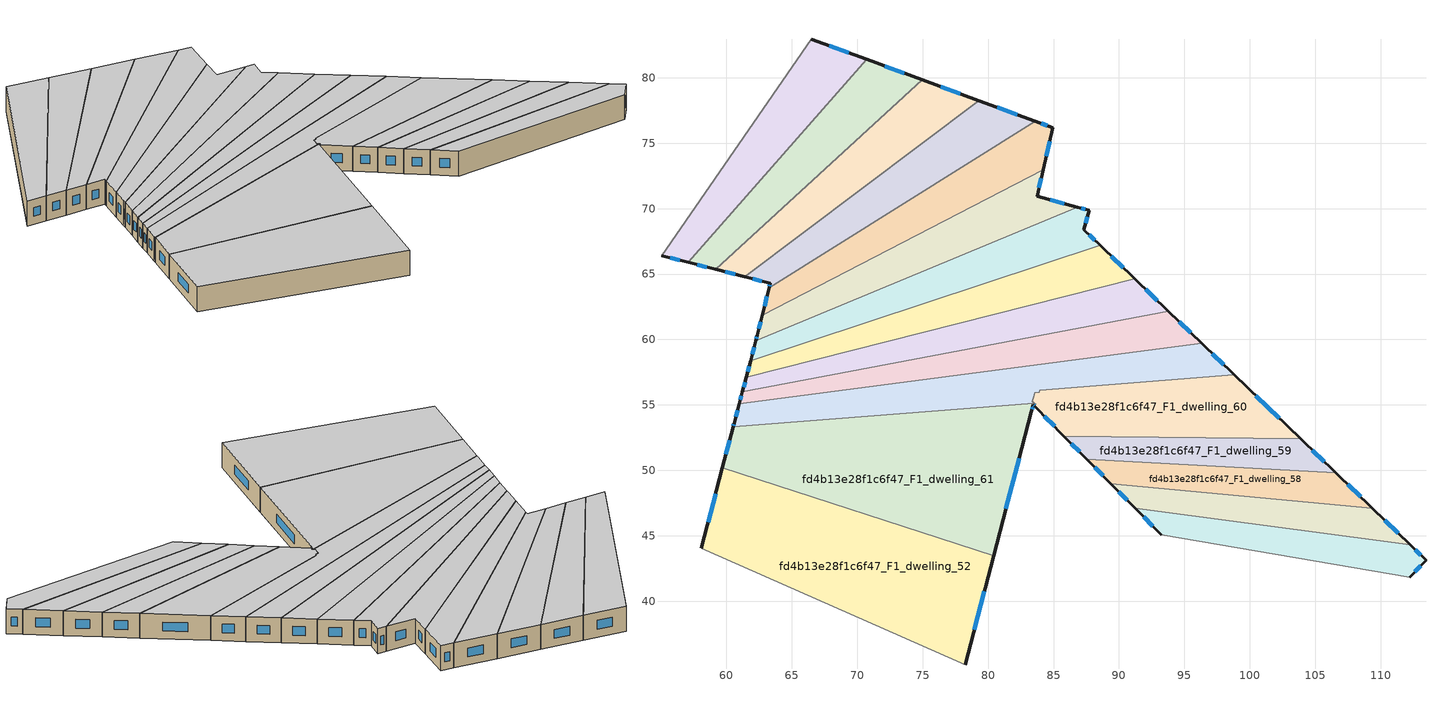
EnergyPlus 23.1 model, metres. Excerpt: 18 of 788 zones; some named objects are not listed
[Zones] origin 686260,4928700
fd4b13e28f1c6f47_F1_dwelling_0
 floor to fd4b13e28f1c6f47_F0_dwelling_0 (EU_floor_Construction): 70.71,81.4 57.08,65.89 55.04,66.4 66.47,82.96 z3
 wall outside (EU_wall_Construction): 55.04,66.4 57.08,65.89 / 70.71,81.4 66.47,82.96 z3:6
 wall to fd4b13e28f1c6f47_F1_dwelling_1 (EU_wall_Construction): 66.47,82.96 55.04,66.4 z3:6
 wall to fd4b13e28f1c6f47_F1_dwelling_71 (EU_wall_Construction): 57.08,65.89 70.71,81.4 z3:6
 window (EU_Window_Construction): 55.7,66.24 56.42,66.05 / 69.34,81.91 67.85,82.45 z3.97:5.03
 ceiling to fd4b13e28f1c6f47_F2_dwelling_0 (EU_floor_Construction): 57.08,65.89 70.71,81.4 66.47,82.96 55.04,66.4 z6
fd4b13e28f1c6f47_F1_dwelling_52
 floor to fd4b13e28f1c6f47_F0_dwelling_52 (EU_floor_Construction): 80.43,43.48 78.24,35.12 58.08,44.05 59.7,50.21 z3
 wall outside (EU_wall_Construction): 78.24,35.12 80.43,43.48 / 59.7,50.21 58.08,44.05 z3:6
 wall to fd4b13e28f1c6f47_F1_dwelling_61 (EU_wall_Construction): 80.43,43.48 59.7,50.21 z3:6
 wall to fd4b13e28f1c6f47_F1_dwelling_51 (EU_wall_Construction): 58.08,44.05 78.24,35.12 z3:6
 window (EU_Window_Construction): 78.95,37.83 79.72,40.77 / 59.17,48.21 58.6,46.04 z3.97:5.03
 ceiling to fd4b13e28f1c6f47_F2_dwelling_52 (EU_floor_Construction): 78.24,35.12 80.43,43.48 59.7,50.21 58.08,44.05 z6
fd4b13e28f1c6f47_F1_dwelling_56
 floor to fd4b13e28f1c6f47_F0_dwelling_56 (EU_floor_Construction): 112.27,44.3 113.47,43.14 112.22,41.84 93.24,45.07 91.25,47.09 z3
 wall outside (EU_wall_Construction): 91.25,47.09 93.24,45.07 / 112.22,41.84 113.47,43.14 112.27,44.3 z3:6
 wall to fd4b13e28f1c6f47_F1_dwelling_55 (EU_wall_Construction): 93.24,45.07 112.22,41.84 z3:6
 wall to fd4b13e28f1c6f47_F1_dwelling_57 (EU_wall_Construction): 112.27,44.3 91.25,47.09 z3:6
 window (EU_Window_Construction): 91.89,46.43 92.59,45.72 / 113.08,43.51 112.66,43.92 / 112.62,42.26 113.06,42.72 z3.97:5.03
 ceiling to fd4b13e28f1c6f47_F2_dwelling_56 (EU_floor_Construction): 112.22,41.84 113.47,43.14 112.27,44.3 91.25,47.09 93.24,45.07 z6
fd4b13e28f1c6f47_F1_dwelling_57
 floor to fd4b13e28f1c6f47_F0_dwelling_57 (EU_floor_Construction): 109.37,47.09 112.27,44.3 91.25,47.09 89.38,48.99 z3
 wall outside (EU_wall_Construction): 89.38,48.99 91.25,47.09 / 112.27,44.3 109.37,47.09 z3:6
 wall to fd4b13e28f1c6f47_F1_dwelling_58 (EU_wall_Construction): 109.37,47.09 89.38,48.99 z3:6
 window (EU_Window_Construction): 89.98,48.37 90.64,47.71 / 111.33,45.2 110.31,46.19 z3.97:5.03
 ceiling to fd4b13e28f1c6f47_F2_dwelling_57 (EU_floor_Construction): 112.27,44.3 109.37,47.09 89.38,48.99 91.25,47.09 z6
fd4b13e28f1c6f47_F1_dwelling_58
 floor to fd4b13e28f1c6f47_F0_dwelling_58 (EU_floor_Construction): 106.57,49.79 109.37,47.09 89.38,48.99 87.56,50.84 z3
 wall outside (EU_wall_Construction): 87.56,50.84 89.38,48.99 / 109.37,47.09 106.57,49.79 z3:6
 wall to fd4b13e28f1c6f47_F1_dwelling_59 (EU_wall_Construction): 106.57,49.79 87.56,50.84 z3:6
 window (EU_Window_Construction): 88.15,50.24 88.79,49.59 / 108.46,47.97 107.48,48.92 z3.97:5.03
 ceiling to fd4b13e28f1c6f47_F2_dwelling_58 (EU_floor_Construction): 109.37,47.09 106.57,49.79 87.56,50.84 89.38,48.99 z6
fd4b13e28f1c6f47_F1_dwelling_59
 floor to fd4b13e28f1c6f47_F0_dwelling_59 (EU_floor_Construction): 103.88,52.39 106.57,49.79 87.56,50.84 85.8,52.62 z3
 wall outside (EU_wall_Construction): 85.8,52.62 87.56,50.84 / 106.57,49.79 103.88,52.39 z3:6
 wall to fd4b13e28f1c6f47_F1_dwelling_60 (EU_wall_Construction): 103.88,52.39 85.8,52.62 z3:6
 window (EU_Window_Construction): 86.37,52.04 86.99,51.41 / 105.7,50.64 104.76,51.55 z3.97:5.03
 ceiling to fd4b13e28f1c6f47_F2_dwelling_59 (EU_floor_Construction): 106.57,49.79 103.88,52.39 85.8,52.62 87.56,50.84 z6
fd4b13e28f1c6f47_F1_dwelling_60
 floor to fd4b13e28f1c6f47_F0_dwelling_60 (EU_floor_Construction): 103.88,52.39 85.8,52.62 83.58,54.88 83.63,55.04 83.39,55.28 83.48,55.61 83.47,55.63 83.49,55.63 83.58,55.93 83.9,55.96 83.94,56.12 98.81,57.29 z3
 wall outside (EU_wall_Construction): 103.88,52.39 98.81,57.29 / 83.58,54.88 85.8,52.62 z3:6
 wall to fd4b13e28f1c6f47_F1_dwelling_61 (EU_wall_Construction): 83.54,55.13 83.63,55.04 83.58,54.88 z3:6
 wall to fd4b13e28f1c6f47_F1_dwelling_62 (EU_wall_Construction): 98.81,57.29 83.94,56.12 83.9,55.96 83.58,55.93 83.49,55.63 83.47,55.63 83.48,55.61 83.39,55.28 83.54,55.13 z3:6
 window (EU_Window_Construction): 102.24,53.98 100.46,55.7 / 84.3,54.14 85.08,53.35 z3.97:5.03
 ceiling to fd4b13e28f1c6f47_F2_dwelling_60 (EU_floor_Construction): 103.88,52.39 98.81,57.29 83.94,56.12 83.9,55.96 83.58,55.93 83.49,55.63 83.47,55.63 83.48,55.61 83.39,55.28 83.63,55.04 83.58,54.88 85.8,52.62 z6
fd4b13e28f1c6f47_F1_dwelling_61
 floor to fd4b13e28f1c6f47_F0_dwelling_61 (EU_floor_Construction): 83.54,55.13 83.63,55.04 83.58,54.88 83.46,55 83.31,54.49 80.43,43.48 59.7,50.21 60.52,53.32 z3
 wall outside (EU_wall_Construction): 80.43,43.48 83.31,54.49 83.46,55 83.58,54.88 / 60.52,53.32 59.7,50.21 z3:6
 wall to fd4b13e28f1c6f47_F1_dwelling_62 (EU_wall_Construction): 83.54,55.13 60.52,53.32 z3:6
 window (EU_Window_Construction): 83.5,54.96 83.54,54.92 / 83.36,54.65 83.41,54.83 / 81.36,47.05 82.37,50.92 / 60.25,52.31 59.96,51.21 z3.97:5.03
 ceiling to fd4b13e28f1c6f47_F2_dwelling_61 (EU_floor_Construction): 80.43,43.48 83.31,54.49 83.46,55 83.58,54.88 83.63,55.04 83.54,55.13 60.52,53.32 59.7,50.21 z6
fd4b13e28f1c6f47_F1_dwelling_62
 floor to fd4b13e28f1c6f47_F0_dwelling_62 (EU_floor_Construction): 98.81,57.29 83.94,56.12 83.9,55.96 83.58,55.93 83.49,55.63 83.47,55.63 83.48,55.61 83.39,55.28 83.54,55.13 60.52,53.32 60.59,53.59 60.99,55.09 96.31,59.7 z3
 wall outside (EU_wall_Construction): 60.99,55.09 60.59,53.59 60.52,53.32 / 98.81,57.29 96.31,59.7 z3:6
 wall to fd4b13e28f1c6f47_F1_dwelling_63 (EU_wall_Construction): 96.31,59.7 60.99,55.09 z3:6
 window (EU_Window_Construction): 60.86,54.6 60.72,54.07 / 98,58.07 97.12,58.92 / 60.57,53.5 60.54,53.41 z3.97:5.03
 ceiling to fd4b13e28f1c6f47_F2_dwelling_62 (EU_floor_Construction): 98.81,57.29 96.31,59.7 60.99,55.09 60.59,53.59 60.52,53.32 83.54,55.13 83.39,55.28 83.48,55.61 83.47,55.63 83.49,55.63 83.58,55.93 83.9,55.96 83.94,56.12 z6
fd4b13e28f1c6f47_F1_dwelling_63
 floor to fd4b13e28f1c6f47_F0_dwelling_63 (EU_floor_Construction): 96.31,59.7 60.99,55.09 61.23,56.01 93.78,62.15 z3
 wall outside (EU_wall_Construction): 61.23,56.01 60.99,55.09 / 96.31,59.7 93.78,62.15 z3:6
 wall to fd4b13e28f1c6f47_F1_dwelling_64 (EU_wall_Construction): 93.78,62.15 61.23,56.01 z3:6
 window (EU_Window_Construction): 61.15,55.72 61.07,55.39 / 95.49,60.5 94.6,61.36 z3.97:5.03
 ceiling to fd4b13e28f1c6f47_F2_dwelling_63 (EU_floor_Construction): 96.31,59.7 93.78,62.15 61.23,56.01 60.99,55.09 z6
fd4b13e28f1c6f47_F1_dwelling_64
 floor to fd4b13e28f1c6f47_F0_dwelling_64 (EU_floor_Construction): 93.78,62.15 61.23,56.01 61.51,57.09 91.2,64.64 z3
 wall outside (EU_wall_Construction): 61.51,57.09 61.23,56.01 / 93.78,62.15 91.2,64.64 z3:6
 wall to fd4b13e28f1c6f47_F1_dwelling_65 (EU_wall_Construction): 91.2,64.64 61.51,57.09 z3:6
 window (EU_Window_Construction): 61.42,56.74 61.32,56.37 / 92.94,62.96 92.04,63.83 z3.97:5.03
 ceiling to fd4b13e28f1c6f47_F2_dwelling_64 (EU_floor_Construction): 93.78,62.15 91.2,64.64 61.51,57.09 61.23,56.01 z6
fd4b13e28f1c6f47_F1_dwelling_65
 floor to fd4b13e28f1c6f47_F0_dwelling_65 (EU_floor_Construction): 91.2,64.64 61.51,57.09 61.85,58.38 88.57,67.18 z3
 wall outside (EU_wall_Construction): 61.85,58.38 61.51,57.09 / 91.2,64.64 88.57,67.18 z3:6
 wall to fd4b13e28f1c6f47_F1_dwelling_66 (EU_wall_Construction): 88.57,67.18 61.85,58.38 z3:6
 window (EU_Window_Construction): 61.74,57.97 61.62,57.51 / 90.35,65.46 89.42,66.36 z3.97:5.03
 ceiling to fd4b13e28f1c6f47_F2_dwelling_65 (EU_floor_Construction): 91.2,64.64 88.57,67.18 61.85,58.38 61.51,57.09 z6
fd4b13e28f1c6f47_F1_dwelling_66
 floor to fd4b13e28f1c6f47_F0_dwelling_66 (EU_floor_Construction): 87.73,69.86 87.32,68.39 88.57,67.18 61.85,58.38 62.26,59.91 86.83,70.1 z3
 wall outside (EU_wall_Construction): 88.57,67.18 87.32,68.39 87.73,69.86 86.83,70.1 / 62.26,59.91 61.85,58.38 z3:6
 wall to fd4b13e28f1c6f47_F1_dwelling_67 (EU_wall_Construction): 86.83,70.1 62.26,59.91 z3:6
 window (EU_Window_Construction): 88.16,67.57 87.72,68 / 62.13,59.42 61.98,58.88 / 87.44,69.94 87.12,70.02 / 87.45,68.86 87.6,69.38 z3.97:5.03
 ceiling to fd4b13e28f1c6f47_F2_dwelling_66 (EU_floor_Construction): 88.57,67.18 87.32,68.39 87.73,69.86 86.83,70.1 62.26,59.91 61.85,58.38 z6
fd4b13e28f1c6f47_F1_dwelling_67
 floor to fd4b13e28f1c6f47_F0_dwelling_67 (EU_floor_Construction): 84.2,72.97 83.74,70.94 86.83,70.1 62.26,59.91 62.37,60.34 62.74,61.86 z3
 wall outside (EU_wall_Construction): 62.74,61.86 62.37,60.34 62.26,59.91 / 86.83,70.1 83.74,70.94 84.2,72.97 z3:6
 wall to fd4b13e28f1c6f47_F1_dwelling_68 (EU_wall_Construction): 84.2,72.97 62.74,61.86 z3:6
 window (EU_Window_Construction): 62.33,60.2 62.29,60.05 / 62.62,61.36 62.49,60.83 / 83.89,71.6 84.05,72.31 / 85.83,70.37 84.74,70.67 z3.97:5.03
 ceiling to fd4b13e28f1c6f47_F2_dwelling_67 (EU_floor_Construction): 86.83,70.1 83.74,70.94 84.2,72.97 62.74,61.86 62.37,60.34 62.26,59.91 z6
fd4b13e28f1c6f47_F1_dwelling_68
 floor to fd4b13e28f1c6f47_F0_dwelling_68 (EU_floor_Construction): 84.94,76.18 84.2,72.97 62.74,61.86 63.27,63.97 83.62,76.66 z3
 wall outside (EU_wall_Construction): 63.27,63.97 62.74,61.86 / 84.2,72.97 84.94,76.18 83.62,76.66 z3:6
 wall to fd4b13e28f1c6f47_F1_dwelling_69 (EU_wall_Construction): 83.62,76.66 63.27,63.97 z3:6
 window (EU_Window_Construction): 63.1,63.29 62.91,62.54 / 84.51,76.33 84.05,76.51 / 84.44,74.01 84.7,75.14 z3.97:5.03
 ceiling to fd4b13e28f1c6f47_F2_dwelling_68 (EU_floor_Construction): 84.2,72.97 84.94,76.18 83.62,76.66 63.27,63.97 62.74,61.86 z6
fd4b13e28f1c6f47_F1_dwelling_69
 floor to fd4b13e28f1c6f47_F0_dwelling_69 (EU_floor_Construction): 83.62,76.66 63.27,63.97 63.35,64.3 61.39,64.79 79.29,78.25 z3
 wall outside (EU_wall_Construction): 61.39,64.79 63.35,64.3 63.27,63.97 / 83.62,76.66 79.29,78.25 z3:6
 wall to fd4b13e28f1c6f47_F1_dwelling_70 (EU_wall_Construction): 79.29,78.25 61.39,64.79 z3:6
 window (EU_Window_Construction): 63.32,64.19 63.29,64.08 / 62.03,64.63 62.71,64.46 / 82.22,77.18 80.69,77.74 z3.97:5.03
 ceiling to fd4b13e28f1c6f47_F2_dwelling_69 (EU_floor_Construction): 83.62,76.66 79.29,78.25 61.39,64.79 63.35,64.3 63.27,63.97 z6
fd4b13e28f1c6f47_F1_dwelling_70
 floor to fd4b13e28f1c6f47_F0_dwelling_70 (EU_floor_Construction): 79.29,78.25 61.39,64.79 59.2,65.35 74.98,79.83 z3
 wall outside (EU_wall_Construction): 59.2,65.35 61.39,64.79 / 79.29,78.25 74.98,79.83 z3:6
 wall to fd4b13e28f1c6f47_F1_dwelling_71 (EU_wall_Construction): 74.98,79.83 59.2,65.35 z3:6
 window (EU_Window_Construction): 59.91,65.17 60.68,64.97 / 77.89,78.76 76.38,79.32 z3.97:5.03
 ceiling to fd4b13e28f1c6f47_F2_dwelling_70 (EU_floor_Construction): 79.29,78.25 74.98,79.83 59.2,65.35 61.39,64.79 z6
fd4b13e28f1c6f47_F1_dwelling_71
 floor to fd4b13e28f1c6f47_F0_dwelling_71 (EU_floor_Construction): 74.98,79.83 59.2,65.35 57.08,65.89 70.71,81.4 z3
 wall outside (EU_wall_Construction): 57.08,65.89 59.2,65.35 / 74.98,79.83 70.71,81.4 z3:6
 window (EU_Window_Construction): 57.77,65.71 58.51,65.52 / 73.6,80.34 72.1,80.89 z3.97:5.03
 ceiling to fd4b13e28f1c6f47_F2_dwelling_71 (EU_floor_Construction): 74.98,79.83 70.71,81.4 57.08,65.89 59.2,65.35 z6
[Building]
EU S2 Campaign: North Axis=0; Terrain=City; Solar Distribution=FullExterior
[Site:Location]
Bologna: Latitude=44.5; Longitude=11.25; Time Zone=1; Elevation=37
[SizingPeriod:WeatherFileDays]
AnnualSizingPeriod: Begin Month=1; Begin Day of Month=1; End Month=12; End Day of Month=31; Day of Week for Start Day=Monday; Use Weather File Daylight Saving Period=No; Use Weather File Rain and Snow Indicators=No
[MATERIAL]
EU_InternalMass_Material: Roughness=MediumRough; Thickness=0.1; Conductivity=1; Density=1800; Specific Heat=900; Thermal Absorptance=0.9; Solar Absorptance=0.7; Visible Absorptance=0.7
[MATERIAL:NOMASS] Roughness=MediumRough; Thermal Absorptance=0.9; Solar Absorptance=0.7; Visible Absorptance=0.7
Name | Thermal Resistance
EU_wall_NoMass | 0.779417
EU_floor_NoMass | 0.588222
[WINDOWMATERIAL:SIMPLEGLAZINGSYSTEM]
EU_Window_SimpleGlazing: UFactor=5.16242; Solar Heat Gain Coefficient=0.85; Visible Transmittance=0.85
[CONSTRUCTION]
EU_wall_Construction: EU_wall_NoMass
EU_floor_Construction: EU_floor_NoMass
EU_Window_Construction: EU_Window_SimpleGlazing
EU_InternalMass_Construction: EU_InternalMass_Material
[ZONE] Type=1; Multiplier=1; Ceiling Height=autocalculate; Floor Area=autocalculate; Part of Total Floor Area=Yes
Name | Volume
fd4b13e28f1c6f47_F1_dwelling_0 | 190.072
fd4b13e28f1c6f47_F1_dwelling_52 | 489.611
fd4b13e28f1c6f47_F1_dwelling_56 | 130.148
fd4b13e28f1c6f47_F1_dwelling_57 | 127.687
fd4b13e28f1c6f47_F1_dwelling_58 | 122.87
fd4b13e28f1c6f47_F1_dwelling_59 | 117.693
fd4b13e28f1c6f47_F1_dwelling_60 | 218.372
fd4b13e28f1c6f47_F1_dwelling_61 | 498.043
fd4b13e28f1c6f47_F1_dwelling_62 | 255.428
fd4b13e28f1c6f47_F1_dwelling_63 | 190.125
fd4b13e28f1c6f47_F1_dwelling_64 | 190.062
fd4b13e28f1c6f47_F1_dwelling_65 | 190.156
fd4b13e28f1c6f47_F1_dwelling_66 | 190
fd4b13e28f1c6f47_F1_dwelling_67 | 190.168
fd4b13e28f1c6f47_F1_dwelling_68 | 190.067
fd4b13e28f1c6f47_F1_dwelling_69 | 190.074
fd4b13e28f1c6f47_F1_dwelling_70 | 190.058
fd4b13e28f1c6f47_F1_dwelling_71 | 190.132
[INTERNALMASS] Construction=EU_InternalMass_Construction
Name | Zone or ZoneList | Surface Area
fd4b13e28f1c6f47_F1_dwelling_0_EU_InternalMass | fd4b13e28f1c6f47_F1_dwelling_0 | 63.3574
fd4b13e28f1c6f47_F1_dwelling_52_EU_InternalMass | fd4b13e28f1c6f47_F1_dwelling_52 | 163.216
fd4b13e28f1c6f47_F1_dwelling_56_EU_InternalMass | fd4b13e28f1c6f47_F1_dwelling_56 | 43.3824
fd4b13e28f1c6f47_F1_dwelling_57_EU_InternalMass | fd4b13e28f1c6f47_F1_dwelling_57 | 42.5623
fd4b13e28f1c6f47_F1_dwelling_58_EU_InternalMass | fd4b13e28f1c6f47_F1_dwelling_58 | 40.9568
fd4b13e28f1c6f47_F1_dwelling_59_EU_InternalMass | fd4b13e28f1c6f47_F1_dwelling_59 | 39.2308
fd4b13e28f1c6f47_F1_dwelling_60_EU_InternalMass | fd4b13e28f1c6f47_F1_dwelling_60 | 72.7903
fd4b13e28f1c6f47_F1_dwelling_61_EU_InternalMass | fd4b13e28f1c6f47_F1_dwelling_61 | 166.006
fd4b13e28f1c6f47_F1_dwelling_62_EU_InternalMass | fd4b13e28f1c6f47_F1_dwelling_62 | 85.1555
fd4b13e28f1c6f47_F1_dwelling_63_EU_InternalMass | fd4b13e28f1c6f47_F1_dwelling_63 | 63.3752
fd4b13e28f1c6f47_F1_dwelling_64_EU_InternalMass | fd4b13e28f1c6f47_F1_dwelling_64 | 63.3539
fd4b13e28f1c6f47_F1_dwelling_65_EU_InternalMass | fd4b13e28f1c6f47_F1_dwelling_65 | 63.3855
fd4b13e28f1c6f47_F1_dwelling_66_EU_InternalMass | fd4b13e28f1c6f47_F1_dwelling_66 | 63.3336
fd4b13e28f1c6f47_F1_dwelling_67_EU_InternalMass | fd4b13e28f1c6f47_F1_dwelling_67 | 63.3894
fd4b13e28f1c6f47_F1_dwelling_68_EU_InternalMass | fd4b13e28f1c6f47_F1_dwelling_68 | 63.3559
fd4b13e28f1c6f47_F1_dwelling_69_EU_InternalMass | fd4b13e28f1c6f47_F1_dwelling_69 | 63.3578
fd4b13e28f1c6f47_F1_dwelling_70_EU_InternalMass | fd4b13e28f1c6f47_F1_dwelling_70 | 63.3529
fd4b13e28f1c6f47_F1_dwelling_71_EU_InternalMass | fd4b13e28f1c6f47_F1_dwelling_71 | 63.3774
[OTHEREQUIPMENT] Fuel Type=Electricity; Design Level Calculation Method=Watts/Area; Power per Zone Floor Area=1; Fraction Latent=0; Fraction Radiant=0; Fraction Lost=0; Carbon Dioxide Generation Rate=0; EndUse Subcategory=EU_Step8_InternalGains
Name | Zone or ZoneList or Space or SpaceList | Schedule
EU_Step8_InternalGain_fd4b13e28f1c6f47_F1_dwelling_0_f000 | fd4b13e28f1c6f47_F1_dwelling_0 | EU_Step8_GainSchedule_fd4b13e28f1c6f47_F1_dwelling_0_f000
EU_Step8_InternalGain_fd4b13e28f1c6f47_F1_dwelling_52_f000 | fd4b13e28f1c6f47_F1_dwelling_52 | EU_Step8_GainSchedule_fd4b13e28f1c6f47_F1_dwelling_52_f000
EU_Step8_InternalGain_fd4b13e28f1c6f47_F1_dwelling_56_f000 | fd4b13e28f1c6f47_F1_dwelling_56 | EU_Step8_GainSchedule_fd4b13e28f1c6f47_F1_dwelling_56_f000
EU_Step8_InternalGain_fd4b13e28f1c6f47_F1_dwelling_57_f000 | fd4b13e28f1c6f47_F1_dwelling_57 | EU_Step8_GainSchedule_fd4b13e28f1c6f47_F1_dwelling_57_f000
EU_Step8_InternalGain_fd4b13e28f1c6f47_F1_dwelling_58_f000 | fd4b13e28f1c6f47_F1_dwelling_58 | EU_Step8_GainSchedule_fd4b13e28f1c6f47_F1_dwelling_58_f000
EU_Step8_InternalGain_fd4b13e28f1c6f47_F1_dwelling_59_f000 | fd4b13e28f1c6f47_F1_dwelling_59 | EU_Step8_GainSchedule_fd4b13e28f1c6f47_F1_dwelling_59_f000
EU_Step8_InternalGain_fd4b13e28f1c6f47_F1_dwelling_60_f000 | fd4b13e28f1c6f47_F1_dwelling_60 | EU_Step8_GainSchedule_fd4b13e28f1c6f47_F1_dwelling_60_f000
EU_Step8_InternalGain_fd4b13e28f1c6f47_F1_dwelling_61_f000 | fd4b13e28f1c6f47_F1_dwelling_61 | EU_Step8_GainSchedule_fd4b13e28f1c6f47_F1_dwelling_61_f000
EU_Step8_InternalGain_fd4b13e28f1c6f47_F1_dwelling_62_f000 | fd4b13e28f1c6f47_F1_dwelling_62 | EU_Step8_GainSchedule_fd4b13e28f1c6f47_F1_dwelling_62_f000
EU_Step8_InternalGain_fd4b13e28f1c6f47_F1_dwelling_63_f000 | fd4b13e28f1c6f47_F1_dwelling_63 | EU_Step8_GainSchedule_fd4b13e28f1c6f47_F1_dwelling_63_f000
EU_Step8_InternalGain_fd4b13e28f1c6f47_F1_dwelling_64_f000 | fd4b13e28f1c6f47_F1_dwelling_64 | EU_Step8_GainSchedule_fd4b13e28f1c6f47_F1_dwelling_64_f000
EU_Step8_InternalGain_fd4b13e28f1c6f47_F1_dwelling_65_f000 | fd4b13e28f1c6f47_F1_dwelling_65 | EU_Step8_GainSchedule_fd4b13e28f1c6f47_F1_dwelling_65_f000
EU_Step8_InternalGain_fd4b13e28f1c6f47_F1_dwelling_66_f000 | fd4b13e28f1c6f47_F1_dwelling_66 | EU_Step8_GainSchedule_fd4b13e28f1c6f47_F1_dwelling_66_f000
EU_Step8_InternalGain_fd4b13e28f1c6f47_F1_dwelling_67_f000 | fd4b13e28f1c6f47_F1_dwelling_67 | EU_Step8_GainSchedule_fd4b13e28f1c6f47_F1_dwelling_67_f000
EU_Step8_InternalGain_fd4b13e28f1c6f47_F1_dwelling_68_f000 | fd4b13e28f1c6f47_F1_dwelling_68 | EU_Step8_GainSchedule_fd4b13e28f1c6f47_F1_dwelling_68_f000
EU_Step8_InternalGain_fd4b13e28f1c6f47_F1_dwelling_69_f000 | fd4b13e28f1c6f47_F1_dwelling_69 | EU_Step8_GainSchedule_fd4b13e28f1c6f47_F1_dwelling_69_f000
EU_Step8_InternalGain_fd4b13e28f1c6f47_F1_dwelling_70_f000 | fd4b13e28f1c6f47_F1_dwelling_70 | EU_Step8_GainSchedule_fd4b13e28f1c6f47_F1_dwelling_70_f000
EU_Step8_InternalGain_fd4b13e28f1c6f47_F1_dwelling_71_f000 | fd4b13e28f1c6f47_F1_dwelling_71 | EU_Step8_GainSchedule_fd4b13e28f1c6f47_F1_dwelling_71_f000
[ZONEVENTILATION:DESIGNFLOWRATE] Schedule=EU_AlwaysOn; Design Flow Rate Calculation Method=AirChanges/Hour; Air Changes per Hour=0.712058; Ventilation Type=Natural; Fan Pressure Rise=0; Fan Total Efficiency=1; Constant Term Coefficient=1; Temperature Term Coefficient=0; Velocity Term Coefficient=0; Velocity Squared Term Coefficient=0; Minimum Indoor Temperature=-100; Maximum Indoor Temperature=100; Delta Temperature=-100; Minimum Outdoor Temperature=-100; Maximum Outdoor Temperature=100; Maximum Wind Speed=40
Name | Zone or ZoneList or Space or SpaceList
EU_ConstantAir_fd4b13e28f1c6f47_F1_dwelling_0 | fd4b13e28f1c6f47_F1_dwelling_0
EU_ConstantAir_fd4b13e28f1c6f47_F1_dwelling_52 | fd4b13e28f1c6f47_F1_dwelling_52
EU_ConstantAir_fd4b13e28f1c6f47_F1_dwelling_56 | fd4b13e28f1c6f47_F1_dwelling_56
EU_ConstantAir_fd4b13e28f1c6f47_F1_dwelling_57 | fd4b13e28f1c6f47_F1_dwelling_57
EU_ConstantAir_fd4b13e28f1c6f47_F1_dwelling_58 | fd4b13e28f1c6f47_F1_dwelling_58
EU_ConstantAir_fd4b13e28f1c6f47_F1_dwelling_59 | fd4b13e28f1c6f47_F1_dwelling_59
EU_ConstantAir_fd4b13e28f1c6f47_F1_dwelling_60 | fd4b13e28f1c6f47_F1_dwelling_60
EU_ConstantAir_fd4b13e28f1c6f47_F1_dwelling_61 | fd4b13e28f1c6f47_F1_dwelling_61
EU_ConstantAir_fd4b13e28f1c6f47_F1_dwelling_62 | fd4b13e28f1c6f47_F1_dwelling_62
EU_ConstantAir_fd4b13e28f1c6f47_F1_dwelling_63 | fd4b13e28f1c6f47_F1_dwelling_63
EU_ConstantAir_fd4b13e28f1c6f47_F1_dwelling_64 | fd4b13e28f1c6f47_F1_dwelling_64
EU_ConstantAir_fd4b13e28f1c6f47_F1_dwelling_65 | fd4b13e28f1c6f47_F1_dwelling_65
EU_ConstantAir_fd4b13e28f1c6f47_F1_dwelling_66 | fd4b13e28f1c6f47_F1_dwelling_66
EU_ConstantAir_fd4b13e28f1c6f47_F1_dwelling_67 | fd4b13e28f1c6f47_F1_dwelling_67
EU_ConstantAir_fd4b13e28f1c6f47_F1_dwelling_68 | fd4b13e28f1c6f47_F1_dwelling_68
EU_ConstantAir_fd4b13e28f1c6f47_F1_dwelling_69 | fd4b13e28f1c6f47_F1_dwelling_69
EU_ConstantAir_fd4b13e28f1c6f47_F1_dwelling_70 | fd4b13e28f1c6f47_F1_dwelling_70
EU_ConstantAir_fd4b13e28f1c6f47_F1_dwelling_71 | fd4b13e28f1c6f47_F1_dwelling_71
[HVACTEMPLATE:ZONE:IDEALLOADSAIRSYSTEM] System Availability Schedule=EU_AlwaysOn; Maximum Heating Supply Air Temperature=50; Minimum Cooling Supply Air Temperature=13; Maximum Heating Supply Air Humidity Ratio=0.0156; Minimum Cooling Supply Air Humidity Ratio=0.0077; Heating Limit=NoLimit; Cooling Limit=NoLimit; Heating Availability Schedule=EU_AlwaysOn; Cooling Availability Schedule=EU_CoolingOff; Dehumidification Control Type=ConstantSensibleHeatRatio; Cooling Sensible Heat Ratio=0.7; Dehumidification Setpoint=60; Humidification Control Type=None; Humidification Setpoint=30; Outdoor Air Method=None; Outdoor Air Flow Rate per Person=0.00944; Outdoor Air Flow Rate per Zone Floor Area=0; Outdoor Air Flow Rate per Zone=0; Demand Controlled Ventilation Type=None; Outdoor Air Economizer Type=NoEconomizer; Heat Recovery Type=None; Sensible Heat Recovery Effectiveness=0.7; Latent Heat Recovery Effectiveness=0.65
Name | Template Thermostat
fd4b13e28f1c6f47_F1_dwelling_0 | EU_HeatOnly_fd4b13e28f1c6f47_F1_dwelling_0
fd4b13e28f1c6f47_F1_dwelling_52 | EU_HeatOnly_fd4b13e28f1c6f47_F1_dwelling_52
fd4b13e28f1c6f47_F1_dwelling_56 | EU_HeatOnly_fd4b13e28f1c6f47_F1_dwelling_56
fd4b13e28f1c6f47_F1_dwelling_57 | EU_HeatOnly_fd4b13e28f1c6f47_F1_dwelling_57
fd4b13e28f1c6f47_F1_dwelling_58 | EU_HeatOnly_fd4b13e28f1c6f47_F1_dwelling_58
fd4b13e28f1c6f47_F1_dwelling_59 | EU_HeatOnly_fd4b13e28f1c6f47_F1_dwelling_59
fd4b13e28f1c6f47_F1_dwelling_60 | EU_HeatOnly_fd4b13e28f1c6f47_F1_dwelling_60
fd4b13e28f1c6f47_F1_dwelling_61 | EU_HeatOnly_fd4b13e28f1c6f47_F1_dwelling_61
fd4b13e28f1c6f47_F1_dwelling_62 | EU_HeatOnly_fd4b13e28f1c6f47_F1_dwelling_62
fd4b13e28f1c6f47_F1_dwelling_63 | EU_HeatOnly_fd4b13e28f1c6f47_F1_dwelling_63
fd4b13e28f1c6f47_F1_dwelling_64 | EU_HeatOnly_fd4b13e28f1c6f47_F1_dwelling_64
fd4b13e28f1c6f47_F1_dwelling_65 | EU_HeatOnly_fd4b13e28f1c6f47_F1_dwelling_65
fd4b13e28f1c6f47_F1_dwelling_66 | EU_HeatOnly_fd4b13e28f1c6f47_F1_dwelling_66
fd4b13e28f1c6f47_F1_dwelling_67 | EU_HeatOnly_fd4b13e28f1c6f47_F1_dwelling_67
fd4b13e28f1c6f47_F1_dwelling_68 | EU_HeatOnly_fd4b13e28f1c6f47_F1_dwelling_68
fd4b13e28f1c6f47_F1_dwelling_69 | EU_HeatOnly_fd4b13e28f1c6f47_F1_dwelling_69
fd4b13e28f1c6f47_F1_dwelling_70 | EU_HeatOnly_fd4b13e28f1c6f47_F1_dwelling_70
fd4b13e28f1c6f47_F1_dwelling_71 | EU_HeatOnly_fd4b13e28f1c6f47_F1_dwelling_71
[SIZING:ZONE] Zone Cooling Design Supply Air Temperature Input Method=SupplyAirTemperature; Zone Cooling Design Supply Air Temperature=13; Zone Heating Design Supply Air Temperature Input Method=SupplyAirTemperature; Zone Heating Design Supply Air Temperature=50; Zone Cooling Design Supply Air Humidity Ratio=0.008; Zone Heating Design Supply Air Humidity Ratio=0.008; Cooling Design Air Flow Method=DesignDay; Cooling Design Air Flow Rate=0; Cooling Minimum Air Flow per Zone Floor Area=0.000762; Cooling Minimum Air Flow=0; Cooling Minimum Air Flow Fraction=0.2; Heating Design Air Flow Method=DesignDay; Heating Design Air Flow Rate=0; Heating Maximum Air Flow per Zone Floor Area=0.002032; Heating Maximum Air Flow=0.141576; Heating Maximum Air Flow Fraction=0.3; Account for Dedicated Outdoor Air System=No; Dedicated Outdoor Air System Control Strategy=NeutralSupplyAir; Dedicated Outdoor Air Low Setpoint Temperature for Design=autosize; Dedicated Outdoor Air High Setpoint Temperature for Design=autosize; Zone Load Sizing Method=Sensible Load Only No Latent Load; Zone Latent Cooling Design Supply Air Humidity Ratio Input Method=HumidityRatioDifference; Zone Cooling Design Supply Air Humidity Ratio Difference=0.005; Zone Latent Heating Design Supply Air Humidity Ratio Input Method=HumidityRatioDifference; Zone Humidification Design Supply Air Humidity Ratio Difference=0.005
fd4b13e28f1c6f47_F1_dwelling_0; fd4b13e28f1c6f47_F1_dwelling_52; fd4b13e28f1c6f47_F1_dwelling_56; fd4b13e28f1c6f47_F1_dwelling_57; fd4b13e28f1c6f47_F1_dwelling_58; fd4b13e28f1c6f47_F1_dwelling_59; fd4b13e28f1c6f47_F1_dwelling_60; fd4b13e28f1c6f47_F1_dwelling_61; fd4b13e28f1c6f47_F1_dwelling_62; fd4b13e28f1c6f47_F1_dwelling_63; fd4b13e28f1c6f47_F1_dwelling_64; fd4b13e28f1c6f47_F1_dwelling_65; fd4b13e28f1c6f47_F1_dwelling_66; fd4b13e28f1c6f47_F1_dwelling_67; fd4b13e28f1c6f47_F1_dwelling_68; fd4b13e28f1c6f47_F1_dwelling_69; fd4b13e28f1c6f47_F1_dwelling_70; fd4b13e28f1c6f47_F1_dwelling_71
[SCHEDULE:CONSTANT]
Name | Hourly Value
EU_AlwaysOn | 1
EU_CoolingOff | 0
[SCHEDULE:FILE] Column Number=1; Rows to Skip at Top=0; Number of Hours of Data=8760; Column Separator=Comma; Interpolate to Timestep=No; Minutes per Item=60; Adjust Schedule for Daylight Savings=Yes
Name | File
EU_Step8_GainSchedule_fd4b13e28f1c6f47_F1_dwelling_0_f000 | ../../schedules/fd4b13e28f1c6f47/fd4b13e28f1c6f47_F1_dwelling_0_f000_gain.csv
EU_Step8_GainSchedule_fd4b13e28f1c6f47_F1_dwelling_52_f000 | ../../schedules/fd4b13e28f1c6f47/fd4b13e28f1c6f47_F1_dwelling_52_f000_gain.csv
EU_Step8_GainSchedule_fd4b13e28f1c6f47_F1_dwelling_56_f000 | ../../schedules/fd4b13e28f1c6f47/fd4b13e28f1c6f47_F1_dwelling_56_f000_gain.csv
EU_Step8_GainSchedule_fd4b13e28f1c6f47_F1_dwelling_57_f000 | ../../schedules/fd4b13e28f1c6f47/fd4b13e28f1c6f47_F1_dwelling_57_f000_gain.csv
EU_Step8_GainSchedule_fd4b13e28f1c6f47_F1_dwelling_58_f000 | ../../schedules/fd4b13e28f1c6f47/fd4b13e28f1c6f47_F1_dwelling_58_f000_gain.csv
EU_Step8_GainSchedule_fd4b13e28f1c6f47_F1_dwelling_59_f000 | ../../schedules/fd4b13e28f1c6f47/fd4b13e28f1c6f47_F1_dwelling_59_f000_gain.csv
EU_Step8_GainSchedule_fd4b13e28f1c6f47_F1_dwelling_60_f000 | ../../schedules/fd4b13e28f1c6f47/fd4b13e28f1c6f47_F1_dwelling_60_f000_gain.csv
EU_Step8_GainSchedule_fd4b13e28f1c6f47_F1_dwelling_61_f000 | ../../schedules/fd4b13e28f1c6f47/fd4b13e28f1c6f47_F1_dwelling_61_f000_gain.csv
EU_Step8_GainSchedule_fd4b13e28f1c6f47_F1_dwelling_62_f000 | ../../schedules/fd4b13e28f1c6f47/fd4b13e28f1c6f47_F1_dwelling_62_f000_gain.csv
EU_Step8_GainSchedule_fd4b13e28f1c6f47_F1_dwelling_63_f000 | ../../schedules/fd4b13e28f1c6f47/fd4b13e28f1c6f47_F1_dwelling_63_f000_gain.csv
EU_Step8_GainSchedule_fd4b13e28f1c6f47_F1_dwelling_64_f000 | ../../schedules/fd4b13e28f1c6f47/fd4b13e28f1c6f47_F1_dwelling_64_f000_gain.csv
EU_Step8_GainSchedule_fd4b13e28f1c6f47_F1_dwelling_65_f000 | ../../schedules/fd4b13e28f1c6f47/fd4b13e28f1c6f47_F1_dwelling_65_f000_gain.csv
EU_Step8_GainSchedule_fd4b13e28f1c6f47_F1_dwelling_66_f000 | ../../schedules/fd4b13e28f1c6f47/fd4b13e28f1c6f47_F1_dwelling_66_f000_gain.csv
EU_Step8_GainSchedule_fd4b13e28f1c6f47_F1_dwelling_67_f000 | ../../schedules/fd4b13e28f1c6f47/fd4b13e28f1c6f47_F1_dwelling_67_f000_gain.csv
EU_Step8_GainSchedule_fd4b13e28f1c6f47_F1_dwelling_68_f000 | ../../schedules/fd4b13e28f1c6f47/fd4b13e28f1c6f47_F1_dwelling_68_f000_gain.csv
EU_Step8_GainSchedule_fd4b13e28f1c6f47_F1_dwelling_69_f000 | ../../schedules/fd4b13e28f1c6f47/fd4b13e28f1c6f47_F1_dwelling_69_f000_gain.csv
EU_Step8_GainSchedule_fd4b13e28f1c6f47_F1_dwelling_70_f000 | ../../schedules/fd4b13e28f1c6f47/fd4b13e28f1c6f47_F1_dwelling_70_f000_gain.csv
EU_Step8_GainSchedule_fd4b13e28f1c6f47_F1_dwelling_71_f000 | ../../schedules/fd4b13e28f1c6f47/fd4b13e28f1c6f47_F1_dwelling_71_f000_gain.csv
